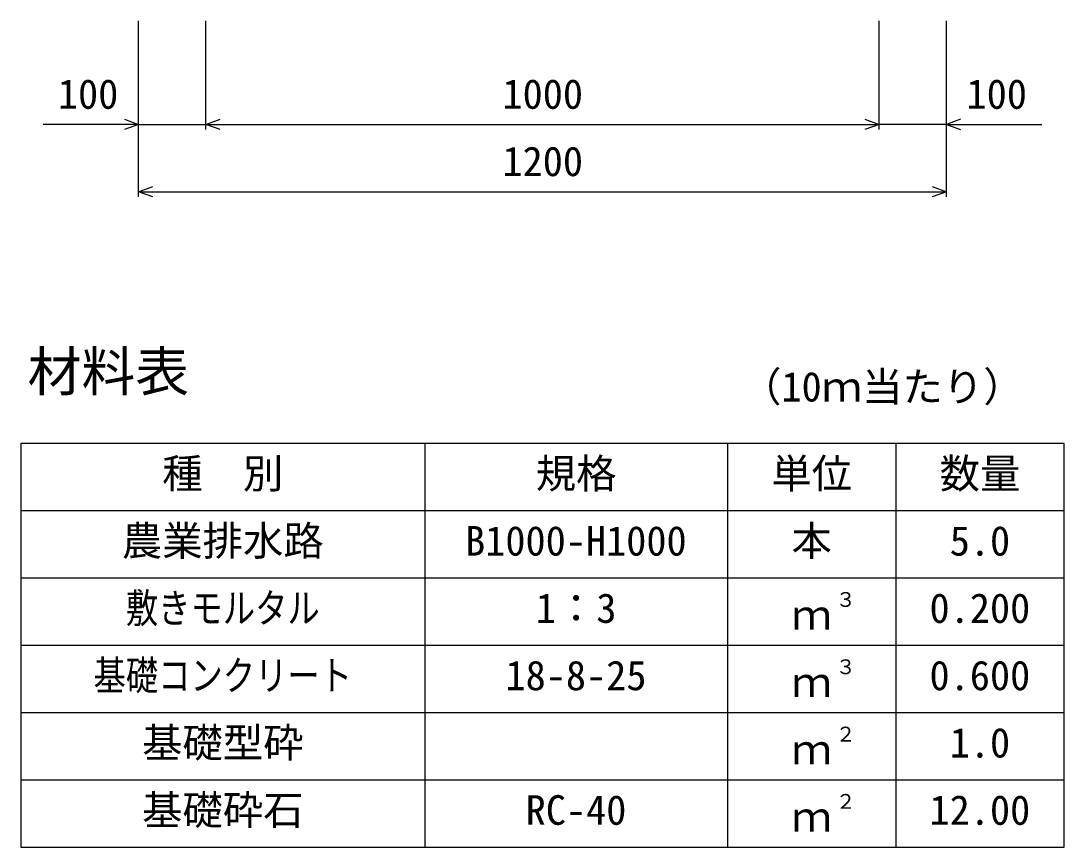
# Model space of a CAD drawing. Units: millimetres, scale not verified. Extents: x -33600 to 33600, y -11880 to 11880.
# Drawn here: x 15093 to 16643, y 982 to 2210 of the extents above; entities that cross this region are included whole.
import ezdxf
from ezdxf.enums import TextEntityAlignment as Align

# ---------------------------------------------------------------- set-up
doc = ezdxf.new("R2010")
doc.units = ezdxf.units.MM
doc.header["$LTSCALE"] = 40
for name, color, linetype, lineweight in [('0-0_DIM', 7, 'Continuous', 25), ('0-3_HYO', 3, 'Continuous', 25), ('0-4_HYO2', 4, 'Continuous', 25), ('0-7_TXT', 7, 'Continuous', 25)]:
    doc.layers.add(name, color=color, linetype=linetype, lineweight=lineweight)
doc.styles.add('ＭＳ ゴシック', font='')
doc.styles.get('ＭＳ ゴシック').set_extended_font_data('MS Gothic')

msp = doc.modelspace()

# ---------------------------------------------------------------- linework, layer by layer
at = {"layer": '0-0_DIM'}
for p, q in [((15268.16, 1948.4), (15268.16, 2209.76)), ((15368.16, 2048.4), (15368.16, 2209.76)), ((16368.16, 2048.4), (16368.16, 2209.76)), ((16468.16, 1948.4), (16468.16, 2209.76)), ((15268.16, 2055.9), (15126.36, 2055.9)), ((15268.16, 2055.9), (15368.16, 2055.9)), ((15368.16, 2055.9), (16368.16, 2055.9)), ((16468.16, 2055.9), (16368.16, 2055.9)), ((16468.16, 2055.9), (16609.95, 2055.9)), ((15268.16, 1955.9), (16468.16, 1955.9))]:
    msp.add_line(p, q, dxfattribs=at)
for points in [[(15247.01, 2063.59), (15268.16, 2055.9), (15247.01, 2048.2)], [(15389.3, 2048.2), (15368.16, 2055.9), (15389.3, 2063.59)], [(16347.01, 2063.59), (16368.16, 2055.9), (16347.01, 2048.2)], [(16489.3, 2063.59), (16468.16, 2055.9), (16489.3, 2048.2)], [(15289.3, 1948.2), (15268.16, 1955.9), (15289.3, 1963.59)], [(16447.01, 1963.59), (16468.16, 1955.9), (16447.01, 1948.2)]]:
    msp.add_lwpolyline(points, dxfattribs=at)
at = {"layer": '0-3_HYO'}
for p, q in [((15693.16, 1581.95), (15693.16, 981.95)), ((16143.16, 1581.95), (16143.16, 981.95)), ((16393.16, 1581.95), (16393.16, 981.95)), ((15093.16, 1481.95), (16643.16, 1481.95))]:
    msp.add_line(p, q, dxfattribs=at)
msp.add_lwpolyline([(15093.16, 981.95), (16643.16, 981.95), (16643.16, 1581.95), (15093.16, 1581.95)], close=True, dxfattribs=at)
at = {"layer": '0-4_HYO2'}
for p, q in [((15093.16, 1381.95), (16643.16, 1381.95)), ((15093.16, 1281.95), (16643.16, 1281.95)), ((15093.16, 1181.95), (16643.16, 1181.95)), ((15093.16, 1081.95), (16643.16, 1081.95))]:
    msp.add_line(p, q, dxfattribs=at)

# ---------------------------------------------------------------- texts
at = {"layer": '0-0_DIM', "style": 'ＭＳ ゴシック'}
for s, p in [('100', (15148.16, 2065.9)), ('1000', (15808.69, 2065.9)), ('100', (16498.16, 2065.9)), ('1200', (15808.69, 1965.9))]:
    msp.add_text(s, height=43.99, dxfattribs=at).set_placement(p, align=Align.BOTTOM_LEFT)
at = {"layer": '0-7_TXT', "style": 'ＭＳ ゴシック'}
for s, height, p in [('材料表', 58.65, (15103.16, 1641.95)), ('（10ｍ当たり）', 43.99, (16163.15, 1630.95)), ('規格', 43.99, (15858.16, 1501.95)), ('単位', 43.99, (16208.16, 1501.95)), ('数量', 43.99, (16458.16, 1501.95)), ('種\u3000別', 43.99, (15303.16, 1501.95)), ('農業排水路', 43.99, (15243.16, 1401.95)), ('B1000-H1000', 43.99, (15753.16, 1401.95)), ('本', 43.99, (16238.16, 1401.95)), ('5.0', 43.99, (16473.16, 1401.95)), ('1：3', 43.99, (15858.16, 1301.95)), ('３', 21.99, (16303.7, 1332.32)), ('0.200', 43.99, (16443.16, 1301.95)), ('ｍ', 43.99, (16238.16, 1291.95)), ('18-8-25', 43.99, (15813.16, 1201.95)), ('３', 21.99, (16303.7, 1232.32)), ('0.600', 43.99, (16443.16, 1201.95)), ('ｍ', 43.99, (16238.16, 1191.95)), ('基礎型砕', 43.99, (15273.16, 1101.95)), ('２', 21.99, (16303.7, 1132.32)), ('1.0', 43.99, (16473.16, 1101.95)), ('ｍ', 43.99, (16238.16, 1091.95)), ('基礎砕石', 43.99, (15273.16, 1001.95)), ('RC-40', 43.99, (15843.16, 1001.95)), ('２', 21.99, (16303.7, 1032.32)), ('12.00', 43.99, (16443.16, 1001.95)), ('ｍ', 43.99, (16238.16, 991.95))]:
    msp.add_text(s, height=height, dxfattribs=at).set_placement(p, align=Align.BOTTOM_LEFT)
at = {"layer": '0-7_TXT', "style": 'ＭＳ ゴシック', "width": 0.8}
for s, p in [('敷きモルタル', (15249.16, 1301.95)), ('基礎コンクリート', (15201.16, 1201.95))]:
    msp.add_text(s, height=43.99, dxfattribs=at).set_placement(p, align=Align.BOTTOM_LEFT)

doc.saveas('drawing.dxf')
